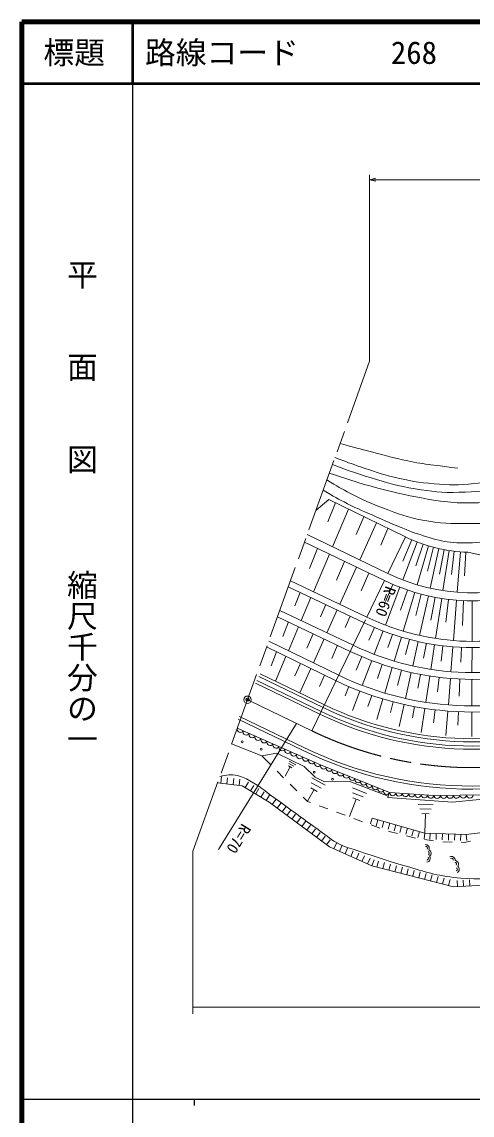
# Model space of a CAD drawing. Units: millimetres, scale not verified. Extents: x 40000 to 680000, y 20000 to 380000.
# Drawn here: x 40000 to 113160, y 202409 to 380000 of the extents above; entities that cross this region are included whole.
import ezdxf
from ezdxf.enums import TextEntityAlignment as Align

# ---------------------------------------------------------------- set-up
doc = ezdxf.new("R2010")
doc.units = ezdxf.units.MM
doc.header["$LTSCALE"] = 1000
doc.header["$PDMODE"] = 32
doc.header["$PDSIZE"] = 500
doc.linetypes.add('CHAIN', pattern=[18.5, 12, -1.5, 3.5, -1.5])
for name, color, linetype, lineweight in [('M-BGD', 7, 'Continuous', 13), ('M-BMK', 2, 'CHAIN', 13), ('M-BMK-SRVR', 3, 'Continuous', 13), ('M-STR-HTXT', 7, 'Continuous', 13), ('M-TTL', 2, 'Continuous', 140), ('M-TTL-BAND', 7, 'Continuous', 25), ('M-TTL-LINE', 7, 'Continuous', 50), ('M-TTL-TXT', 7, 'Continuous', 13)]:
    doc.layers.add(name, color=color, linetype=linetype, lineweight=lineweight)
doc.layers.add('M-OTRS', color=6, linetype='Continuous')
doc.styles.add('@ＭＳ ゴシック', font='')
doc.styles.add('ＭＳ ゴシック', font='')
doc.styles.get('@ＭＳ ゴシック').set_extended_font_data('@MS Gothic')
doc.styles.get('ＭＳ ゴシック').set_extended_font_data('MS Gothic')

msp = doc.modelspace()

# ---------------------------------------------------------------- linework, layer by layer
at = {"layer": 'M-BGD'}
for p, q in [((87767, 300645), (89879, 302388)), ((89879, 302388), (102346, 296322)), ((90955, 301864), (89740, 298786)), ((93055, 300843), (90462, 294732)), ((95561, 299624), (94311, 296734)), ((97599, 298632), (94891, 292605)), ((99483, 290399), (86347, 296709)), ((99480, 297717), (98315, 295017)), ((98921, 289237), (85907, 295489)), ((102346, 296322), (99483, 290399)), ((103375, 295853), (101884, 292377)), ((104252, 295497), (101890, 289356)), ((105188, 295158), (103991, 291635)), ((106088, 294871), (104209, 288566)), ((88034, 294467), (86745, 291204)), ((89958, 293543), (87360, 287422)), ((106897, 294644), (105889, 290793)), ((107776, 294431), (106340, 288011)), ((108602, 294261), (107857, 290308)), ((109423, 294121), (108420, 287618)), ((110252, 294007), (109801, 290256)), ((111262, 293906), (110743, 287348)), ((112111, 293853), (111937, 289987)), ((112480, 293840), (117373, 292740)), ((92419, 292361), (91103, 289319)), ((94363, 291427), (91652, 285391)), ((96352, 290471), (95108, 287590)), ((95613, 282394), (83287, 288227)), ((96055, 283308), (83633, 289186)), ((98921, 289237), (96055, 283308)), ((101427, 288152), (99062, 282005)), ((100273, 288621), (99075, 285826)), ((102657, 287706), (101538, 284415)), ((85210, 287317), (84348, 285135)), ((86963, 286487), (85380, 282758)), ((103840, 287329), (101958, 281018)), ((104904, 287031), (103995, 283560)), ((106058, 286751), (104621, 280324)), ((107144, 286527), (106441, 282798)), ((108223, 286343), (107219, 279834)), ((109313, 286193), (108866, 282477)), ((110641, 286061), (110121, 279496)), ((111757, 285992), (111575, 281941)), ((113159, 285958), (113143, 279373)), ((93846, 278738), (81908, 284407)), ((89382, 285342), (88513, 283333)), ((91236, 284465), (89574, 280766)), ((93366, 277746), (81533, 283367)), ((83315, 282520), (82391, 280180)), ((93331, 283473), (92524, 281602)), ((84950, 281744), (83298, 277852)), ((87335, 280611), (86327, 278280)), ((97278, 281635), (96399, 279587)), ((98698, 281058), (97240, 277268)), ((91491, 273868), (80104, 279405)), ((89123, 279761), (87375, 275869)), ((100212, 280509), (99483, 278365)), ((101668, 280045), (100508, 276154)), ((102978, 279678), (102331, 277208)), ((104399, 279333), (103513, 275371)), ((105737, 279058), (105281, 276642)), ((107064, 278831), (106445, 274817)), ((91055, 272965), (79762, 278459)), ((81397, 277664), (80504, 275403)), ((91286, 278734), (90359, 276588)), ((108406, 278647), (108103, 276125)), ((110041, 278484), (109720, 274436)), ((111415, 278398), (111307, 276012)), ((113141, 278357), (113131, 274297)), ((82907, 276929), (81203, 272915)), ((85250, 275790), (84367, 273750)), ((95243, 276890), (94307, 274708)), ((96844, 276239), (95298, 272219)), ((98551, 275621), (97767, 273312)), ((78497, 273668), (88952, 268614)), ((78715, 274118), (89169, 269064)), ((86965, 274955), (85184, 270991)), ((89188, 273874), (88386, 272017)), ((100193, 275098), (98963, 270970)), ((101670, 274684), (101023, 272213)), ((103273, 274295), (102333, 270092)), ((104780, 273985), (104359, 271751)), ((106277, 273728), (105621, 269471)), ((107790, 273521), (107506, 271156)), ((77975, 272587), (88429, 267534)), ((78193, 273038), (88647, 267984)), ((93150, 272010), (92520, 270541)), ((109633, 273337), (109293, 269043)), ((111183, 273241), (111059, 270491)), ((113129, 273195), (113118, 268887)), ((94938, 271284), (93720, 268119)), ((96843, 270594), (96226, 268776)), ((98677, 270009), (97685, 266684)), ((100325, 269548), (99874, 267827)), ((102114, 269114), (101309, 265516)), ((103797, 268767), (103450, 266927)), ((105468, 268481), (104861, 264543)), ((107156, 268249), (106904, 266149)), ((75146, 266735), (85601, 261682)), ((75364, 267186), (85818, 262132)), ((109214, 268044), (108899, 264057)), ((110944, 267937), (110845, 265735)), ((113116, 267885), (113107, 263929)), ((74085, 262724), (78991, 260752)), ((78991, 260752), (81451, 261213)), ((81451, 261213), (85844, 259064)), ((78991, 260752), (80408, 259341)), ((83372, 259533), (84184, 259086)), ((83415, 259927), (84494, 259333)), ((81471, 258282), (82534, 257224)), ((83598, 258983), (82767, 257473)), ((83329, 259131), (83868, 258835)), ((85844, 259064), (87638, 257319)), ((75822, 255926), (71807, 256410)), ((72325, 256347), (72445, 257340)), ((73318, 256228), (73438, 257221)), ((74311, 256108), (74430, 257101)), ((75304, 255989), (75423, 256981)), ((80169, 253255), (75822, 255926)), ((76291, 255638), (76815, 256490)), ((77143, 255114), (77667, 255966)), ((83596, 256165), (84659, 255107)), ((87015, 256394), (88639, 255501)), ((87101, 257182), (89258, 255995)), ((87638, 257319), (89160, 256552)), ((89160, 256552), (93312, 256584)), ((93312, 256584), (99515, 254204)), ((77995, 254591), (78519, 255443)), ((78847, 254067), (79371, 254919)), ((79700, 253544), (80223, 254396)), ((85722, 254048), (86409, 253364)), ((87467, 255294), (86435, 253419)), ((86928, 255591), (88007, 254997)), ((93712, 255553), (96012, 254675)), ((93736, 254761), (95467, 254100)), ((99515, 254204), (99436, 253990)), ((99436, 253990), (109947, 253255)), ((99515, 254204), (99743, 254832)), ((109947, 253255), (118457, 254070)), ((89997, 245967), (80169, 253255)), ((80665, 252887), (81261, 253690)), ((81468, 252292), (82064, 253095)), ((82272, 251696), (82867, 252499)), ((86409, 253364), (86907, 253181)), ((88315, 252664), (89723, 252147)), ((94335, 253734), (93257, 250908)), ((93760, 253953), (94910, 253514)), ((104394, 252886), (106855, 252810)), ((83075, 251100), (83671, 251904)), ((83878, 250505), (84474, 251308)), ((84681, 249909), (85277, 250712)), ((91131, 251630), (92539, 251113)), ((93947, 250596), (95355, 250079)), ((96899, 250666), (96625, 249704)), ((96899, 250666), (105463, 248223)), ((104676, 252146), (106528, 252088)), ((104963, 251391), (106194, 251352)), ((105579, 251372), (105481, 248244)), ((85485, 249313), (86080, 250117)), ((86288, 248718), (86884, 249521)), ((87091, 248122), (87687, 248925)), ((96763, 249562), (98172, 249045)), ((97861, 250391), (97587, 249430)), ((98823, 250117), (98548, 249155)), ((99784, 249843), (99510, 248881)), ((100746, 249569), (100472, 248607)), ((101708, 249294), (101433, 248333)), ((102669, 249020), (102395, 248058)), ((103631, 248746), (103357, 247784)), ((112200, 247981), (118112, 248695)), ((87894, 247526), (88490, 248330)), ((88698, 246931), (89293, 247734)), ((89501, 246335), (90097, 247138)), ((99580, 248528), (99675, 248493)), ((99675, 248493), (101028, 248141)), ((102480, 247763), (103931, 247385)), ((104593, 248471), (104318, 247510)), ((105463, 248223), (105355, 247278)), ((105415, 247166), (106900, 246956)), ((105463, 248223), (112200, 247981)), ((106333, 248192), (106297, 247192)), ((107333, 248156), (107297, 247157)), ((108332, 248120), (108296, 247121)), ((109331, 248084), (109295, 247085)), ((110331, 248048), (110295, 247049)), ((111330, 248012), (111294, 247013)), ((111888, 246712), (112874, 246886)), ((112200, 247981), (112287, 246996)), ((96867, 242914), (89997, 245967)), ((90691, 245659), (91097, 246573)), ((91604, 245253), (92011, 246167)), ((92518, 244847), (92924, 245760)), ((93432, 244441), (93838, 245354)), ((108390, 246807), (109890, 246766)), ((111389, 246726), (111888, 246712)), ((94346, 244034), (94752, 244948)), ((95260, 243628), (95666, 244542)), ((96174, 243222), (96580, 244136)), ((96867, 242914), (97255, 243883)), ((97698, 242700), (97947, 243669)), ((98667, 242451), (98916, 243420)), ((110152, 239497), (96867, 242914)), ((99635, 242202), (99884, 243170)), ((100604, 241953), (100853, 242921)), ((101572, 241704), (101821, 242672)), ((102541, 241455), (102790, 242423)), ((103509, 241206), (103758, 242174)), ((104478, 240957), (104727, 241925)), ((105446, 240707), (105695, 241676)), ((106415, 240458), (106664, 241427)), ((107383, 240209), (107632, 241178)), ((108352, 239960), (108601, 240929)), ((109320, 239711), (109569, 240680)), ((124386, 240252), (110152, 239497)), ((110778, 239531), (110725, 240529)), ((111776, 239583), (111724, 240582)), ((112775, 239636), (112722, 240635))]:
    msp.add_line(p, q, dxfattribs=at)
msp.add_lwpolyline([(75007, 265279), (88548, 259323), (99743, 254832), (106944, 254351), (115425, 254428), (119293, 254626), (123744, 255194)], dxfattribs=at)
for centre in [(75801, 263039), (78870, 261860), (87516, 258097), (90464, 256965)]:
    msp.add_circle(centre, 150, dxfattribs=at)
for centre, radius, start, end in [((113237, 318852), 25024, 244.20057, 268.26684), ((113237, 318852), 31603, 244.20057, 292.79272), ((113237, 318852), 32894, 244.20057, 292.79272), ((113237, 318852), 40495, 244.20057, 292.79272), ((113237, 318852), 39480, 244.20057, 292.79272), ((113237, 318852), 45657, 244.20057, 292.79272), ((113237, 318852), 44556, 244.20057, 292.79272), ((113237, 318852), 49965, 244.20057, 292.79272), ((113237, 318852), 50967, 244.20057, 292.79272), ((113237, 318852), 55800, 244.20057, 292.79272), ((113237, 318852), 55300, 244.20057, 292.79272), ((113237, 318852), 57000, 244.20057, 292.79272), ((113237, 318852), 56500, 244.20057, 292.79272), ((75502, 265093), 529, 159.41532, 333.10198), ((76469, 264667), 529, 159.41532, 333.10198), ((77436, 264242), 529, 159.41532, 333.10198), ((78404, 263816), 529, 159.41532, 333.10198), ((79371, 263391), 529, 159.41532, 333.10198), ((80338, 262965), 529, 159.41532, 333.10198), ((81305, 262540), 529, 159.41532, 333.10198), ((82273, 262115), 529, 159.41532, 333.10198), ((83240, 261689), 529, 159.41532, 333.10198), ((84207, 261264), 529, 159.41532, 333.10198), ((112956, 317713), 62352, 243.97613, 296.55734), ((112956, 317713), 61852, 243.97613, 296.55734), ((85174, 260838), 529, 159.41532, 333.10198), ((86142, 260413), 529, 159.41532, 333.10198), ((87109, 259987), 529, 159.41532, 333.10198), ((88076, 259562), 529, 159.41532, 333.10198), ((89015, 259138), 503, 158.43681, 337.84638), ((89948, 258764), 503, 158.43681, 337.84638), ((90881, 258389), 503, 158.43681, 337.84638), ((91814, 258015), 503, 158.43681, 337.84638), ((92747, 257641), 503, 158.43681, 337.84638), ((93680, 257267), 503, 158.43681, 337.84638), ((94613, 256892), 503, 158.43681, 337.84638), ((95546, 256518), 503, 158.43681, 337.84638), ((96479, 256144), 503, 158.43681, 337.84638), ((97412, 255770), 503, 158.43681, 337.84638), ((98345, 255396), 503, 158.43681, 337.84638), ((99277, 255021), 503, 158.43681, 337.84638), ((100258, 254813), 516, 177.92839, 354.43493), ((101287, 254744), 516, 177.92839, 354.43493), ((102316, 254676), 516, 177.92839, 354.43493), ((103344, 254607), 516, 177.92839, 354.43493), ((104373, 254538), 516, 177.92839, 354.43493), ((105402, 254470), 516, 177.92839, 354.43493), ((106430, 254401), 516, 177.92839, 354.43493), ((107473, 254387), 531, 183.86359, 357.17316), ((108533, 254397), 531, 183.86359, 357.17316), ((109594, 254406), 531, 183.86359, 357.17316), ((110654, 254416), 531, 183.86359, 357.17316), ((111714, 254425), 531, 183.86359, 357.17316), ((112774, 254435), 531, 183.86359, 357.17316), ((105603, 245751), 600, 335.47237, 95.47237), ((105603, 245751), 300, 335.47237, 95.47237), ((105899, 244956), 300, 305.47237, 65.47237), ((105899, 244956), 600, 305.47237, 65.47237), ((105759, 244120), 300, 275.47237, 35.47237), ((105759, 244120), 600, 275.47237, 35.47237), ((109786, 243840), 600, 354.56717, 114.56717), ((109786, 243840), 300, 354.56717, 114.56717), ((110326, 243186), 300, 324.56717, 84.56717), ((110326, 243186), 600, 324.56717, 84.56717), ((110467, 242349), 300, 294.56717, 54.56717), ((110467, 242349), 600, 294.56717, 54.56717)]:
    msp.add_arc(centre, radius, start, end, dxfattribs=at)
for points, knots in [([(89556, 305603), (91337, 304494), (91868, 304187), (93406, 303381), (95443, 302312), (96637, 301804), (98785, 300982), (101197, 300058), (102570, 299524), (105109, 299055), (108021, 298519), (109709, 298507), (112670, 298510), (115193, 298513), (116636, 298562), (119103, 299092), (120560, 299405), (121380, 299639), (122738, 300255), (125206, 301375), (126270, 302615), (128730, 303753), (131907, 305222), (133979, 305350), (137126, 306879), (139818, 308186), (141295, 309031), (143705, 310805), (145946, 312453), (147274, 313431), (148866, 315711), (150084, 317456), (150495, 318303), (151374, 320545)], [0, 0, 0, 0, 1, 1, 1, 2, 2, 2, 3, 3, 3, 4, 4, 4, 5, 5, 5, 6, 6, 6, 7, 7, 7, 8, 8, 8, 9, 9, 9, 10, 10, 10, 11, 11, 11, 11]), ([(91695, 311531), (94169, 310832), (94818, 310655), (96831, 310131), (99488, 309440), (100967, 308998), (103664, 308483), (105148, 308200), (105994, 308125), (107492, 307926), (108806, 307752), (109229, 307702), (110860, 307514)], [0, 0, 0, 0, 1, 1, 1, 2, 2, 2, 3, 3, 3, 4, 4, 4, 4]), ([(90865, 309231), (92853, 308467), (93396, 308269), (95037, 307708), (97145, 306988), (98323, 306555), (100489, 306036), (102989, 305438), (104421, 305180), (106983, 304970), (109502, 304763), (110941, 304723), (113453, 304994), (115423, 305207), (116163, 305349), (118445, 305891)], [0, 0, 0, 0, 1, 1, 1, 2, 2, 2, 3, 3, 3, 4, 4, 4, 5, 5, 5, 5]), ([(90465, 308121), (93344, 307013), (94179, 306707), (96612, 305963), (99420, 305106), (101006, 304602), (103906, 304146), (106654, 303714), (108227, 303462), (111006, 303589), (113945, 303723), (115683, 303607), (118483, 304512), (119570, 304862), (120017, 304991), (121213, 305562)], [0, 0, 0, 0, 1, 1, 1, 2, 2, 2, 3, 3, 3, 4, 4, 4, 5, 5, 5, 5]), ([(89952, 306700), (94698, 305146), (96058, 304658), (100069, 303720), (103149, 303000), (104884, 302599), (108017, 302169), (109738, 301933), (110715, 301849), (112452, 301854), (114230, 301859), (115232, 301911), (116995, 302145), (119148, 302430), (120384, 302555), (122447, 303235), (124372, 303870), (125098, 304250), (127172, 305380)], [0, 0, 0, 0, 1, 1, 1, 2, 2, 2, 3, 3, 3, 4, 4, 4, 5, 5, 5, 6, 6, 6, 6]), ([(88959, 303948), (90800, 302841), (91330, 302532), (92903, 301725), (94678, 300815), (95731, 300424), (97555, 299617), (99838, 298608), (100579, 298303), (103433, 297110)], [0, 0, 0, 0, 1, 1, 1, 2, 2, 2, 3, 3, 3, 3]), ([(117152, 295942), (114823, 295449), (113918, 295369), (111825, 295358), (108477, 295342), (107066, 295966), (103433, 297110)], [0, 0, 0, 0, 1, 1, 1, 2, 2, 2, 2]), ([(72175, 257430), (73378, 257657), (73942, 257790), (75036, 257555), (75997, 257349), (76487, 257029), (77338, 256537), (79061, 255541), (79886, 254762), (81505, 253605), (84213, 251671), (85675, 250512), (88399, 248602), (89637, 247733), (90249, 247105), (91598, 246421), (92815, 245803), (93600, 245693), (94893, 245258), (97606, 244344), (99121, 243812), (101872, 243022), (105071, 242104), (106849, 241386), (110159, 241035), (113490, 240683), (115395, 240785), (118736, 241040), (120641, 241186), (121743, 241197), (123582, 241719), (126076, 242427), (127351, 243197), (129817, 243997), (131219, 244451), (132017, 244688), (133466, 244950), (135759, 245364), (137082, 245330), (139403, 245531), (142978, 245842), (144993, 245865), (148562, 246234), (151206, 246507), (152702, 246595), (155309, 247112), (156994, 247447), (157981, 247589), (159541, 248308), (161107, 249029), (162047, 249489), (163208, 250763), (165049, 252784), (165895, 254133), (167064, 256604), (167504, 257535), (167464, 258177), (167936, 259092), (168440, 260069), (168928, 260501), (169687, 261297), (170579, 262232), (171061, 262805), (172134, 263526), (173676, 264562), (174658, 264955), (176323, 265779), (179222, 267216), (180878, 267963), (183883, 269160), (185264, 269709), (186011, 270183), (187482, 270396), (188634, 270562), (189302, 270456), (190462, 270359), (192077, 270225), (192962, 269976), (194548, 269641), (195921, 269352), (196638, 268974), (198013, 268696), (200624, 268170), (202133, 268151), (204774, 267800), (207824, 267394), (209505, 266788), (212582, 266758), (215300, 266731), (216846, 266860), (219512, 267388), (222664, 268012), (224476, 268466), (227336, 269932), (231402, 272017), (233290, 273864), (236941, 276611), (239124, 278252), (240280, 279257), (242434, 280936), (246238, 283902), (248279, 285691), (252240, 288443), (254522, 290029), (255822, 290913), (258298, 292175), (260334, 293212), (261516, 293735), (263677, 294477), (266226, 295352), (267247, 295506), (270389, 296076)], [0, 0, 0, 0, 1, 1, 1, 2, 2, 2, 3, 3, 3, 4, 4, 4, 5, 5, 5, 6, 6, 6, 7, 7, 7, 8, 8, 8, 9, 9, 9, 10, 10, 10, 11, 11, 11, 12, 12, 12, 13, 13, 13, 14, 14, 14, 15, 15, 15, 16, 16, 16, 17, 17, 17, 18, 18, 18, 19, 19, 19, 20, 20, 20, 21, 21, 21, 22, 22, 22, 23, 23, 23, 24, 24, 24, 25, 25, 25, 26, 26, 26, 27, 27, 27, 28, 28, 28, 29, 29, 29, 30, 30, 30, 31, 31, 31, 32, 32, 32, 33, 33, 33, 34, 34, 34, 35, 35, 35, 36, 36, 36, 37, 37, 37, 37])]:
    msp.add_open_spline(points, degree=3, knots=knots, dxfattribs=at)
at = {"layer": 'M-BMK'}
for p, q in [((67789, 245275), (96507, 324866)), ((77032, 269711), (87124, 264833))]:
    msp.add_line(p, q, dxfattribs=at)
msp.add_arc((113237, 318852), 60000, 244.20057, 292.79272, dxfattribs=at)
at = {"layer": 'M-BMK-SRVR'}
msp.add_circle((76669, 269887), 600, dxfattribs=at)
at = {"layer": 'M-OTRS'}
msp.add_point((76669, 269887), dxfattribs=at)
at = {"layer": 'M-STR-HTXT'}
for p, q in [((96507, 324866), (96507, 355145)), ((96507, 354346), (97507, 354596)), ((562792, 354346), (96507, 354346)), ((96507, 354346), (97507, 354096)), ((87124, 264833), (95849, 282882)), ((84625, 266024), (71955, 245583)), ((67789, 245275), (67789, 218854)), ((333867, 219922), (67789, 219922))]:
    msp.add_line(p, q, dxfattribs=at)
at = {"layer": 'M-TTL'}
for p, q in [((40000, 380000), (40000, 20000)), ((680000, 380000), (40000, 380000))]:
    msp.add_line(p, q, dxfattribs=at)
at = {"layer": 'M-TTL-BAND'}
for p, q in [((58000, 370000), (58000, 20000)), ((40000, 205000), (579000, 205000)), ((68000, 205000), (68000, 204000))]:
    msp.add_line(p, q, dxfattribs=at)
at = {"layer": 'M-TTL-LINE'}
for p, q in [((58000, 380000), (58000, 370000)), ((40000, 370000), (680000, 370000))]:
    msp.add_line(p, q, dxfattribs=at)

# ---------------------------------------------------------------- texts
at = {"layer": 'M-STR-HTXT', "style": 'ＭＳ ゴシック'}
for s, rotation, p in [('R=60', 249.618, (97745, 286343)), ('R=70', 238.207, (73993, 248074))]:
    msp.add_text(s, height=1833, rotation=rotation, dxfattribs=at).set_placement(p, align=Align.BOTTOM_CENTER)
at = {"layer": 'M-TTL-BAND', "style": '@ＭＳ ゴシック'}
for s, p in [('平\u3000\u3000面\u3000\u3000図', (49777, 306475)), ('縮尺千分の一', (49777, 261030))]:
    msp.add_text(s, height=3666, rotation=270, dxfattribs=at).set_placement(p, align=Align.MIDDLE_RIGHT)
at = {"layer": 'M-TTL-TXT', "style": 'ＭＳ ゴシック'}
msp.add_text('標題', height=3666, dxfattribs=at).set_placement((48500, 375000), align=Align.MIDDLE_CENTER)
msp.add_text('路線コード      268', height=3666, dxfattribs=at).set_placement((60000, 375000), align=Align.MIDDLE_LEFT)

doc.saveas('drawing.dxf')
